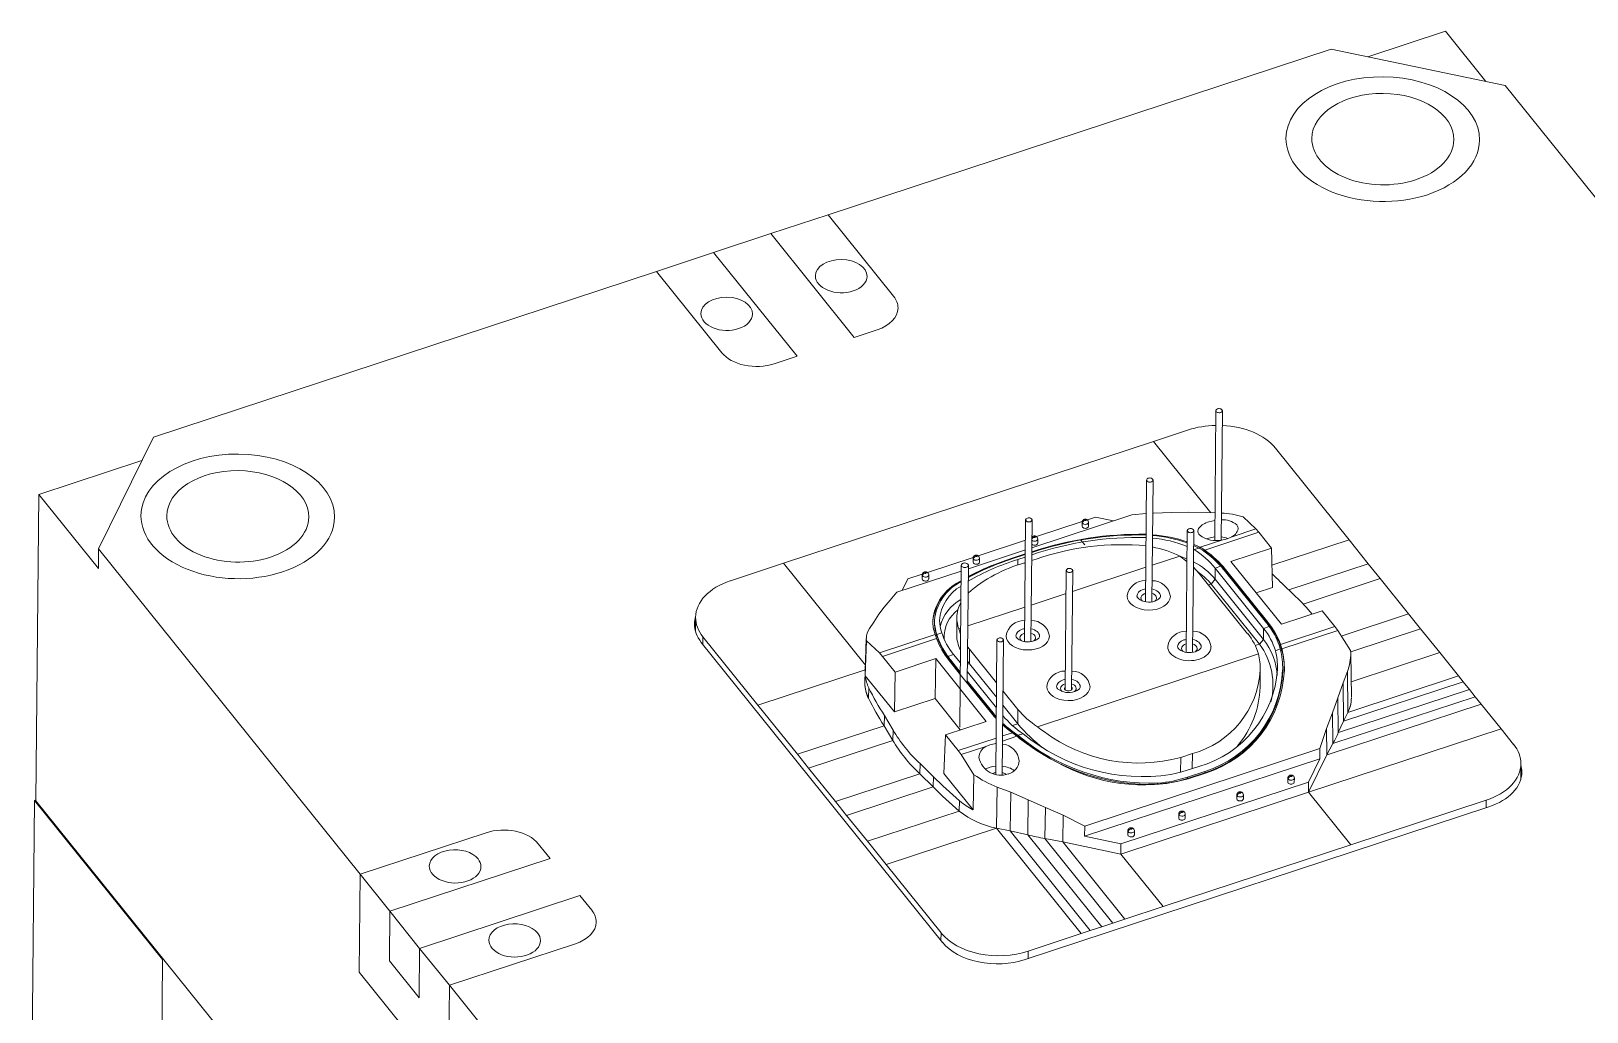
# Model space of a CAD drawing. Header units: millimetres. Extents: x 0 to 1189, y 0 to 841.
# Drawn here: x 779.6 to 1020.7, y 321.1 to 473.1 of the extents above; entities that cross this region are included whole.
import ezdxf

# ---------------------------------------------------------------- set-up
doc = ezdxf.new("R2010")
doc.units = ezdxf.units.MM
doc.linetypes.add('________________', pattern=[0])

# ---------------------------------------------------------------- blocks, each defined once
blk = doc.blocks.new('D_FRAME_VIEW@1491')
at = {"color": 253, "linetype": '________________', "lineweight": 9, "true_color": 0xbeb69e}
for p, q in [((998.75, 473.11), (986.71, 469.14)), ((1005.02, 465.31), (998.75, 473.11)), ((903.1, 444.64), (981.04, 470.32)), ((1008.01, 464.69), (981.04, 470.32)), ((1008.01, 464.69), (1048.54, 414.27)), ((894.23, 441.72), (903.1, 444.64)), ((903.1, 444.64), (913.25, 432.01)), ((903.1, 444.64), (913.25, 432.01)), ((885.36, 438.79), (894.23, 441.72)), ((894.23, 441.72), (907.15, 425.65)), ((894.23, 441.72), (907.15, 425.65)), ((876.49, 435.87), (885.36, 438.79)), ((898.28, 422.73), (885.36, 438.79)), ((898.28, 422.73), (885.36, 438.79)), ((798.55, 410.19), (876.49, 435.87)), ((886.64, 423.25), (876.49, 435.87)), ((886.64, 423.25), (876.49, 435.87)), ((910.7, 426.82), (907.15, 425.65)), ((910.7, 426.82), (907.15, 425.65)), ((898.28, 422.73), (894.73, 421.56)), ((898.28, 422.73), (894.73, 421.56)), ((798.55, 410.19), (790.03, 392.87)), ((796.76, 406.55), (780.78, 401.28)), ((780.34, 353.85), (780.78, 401.28)), ((780.78, 401.28), (790.01, 389.81)), ((790.03, 392.87), (790.01, 389.81)), ((830.57, 342.45), (790.03, 392.87)), ((883.45, 378.39), (920.82, 331.9)), ((779.59, 295.76), (780.13, 353.9)), ((780.13, 353.9), (780.34, 353.96)), ((799.97, 329.22), (780.13, 353.9)), ((780.34, 353.85), (873.93, 237.44)), ((933.63, 329.23), (1005.5, 352.91)), ((850.09, 348.88), (830.57, 342.45)), ((850.09, 348.88), (830.57, 342.45)), ((860.02, 344.9), (858.18, 347.19)), ((860.02, 344.9), (858.18, 347.19)), ((860.02, 344.9), (835.18, 336.71)), ((860.02, 344.9), (835.18, 336.71)), ((830.57, 342.45), (830.43, 327.3)), ((830.57, 342.45), (830.43, 327.3)), ((830.57, 342.45), (835.18, 336.71)), ((839.8, 330.97), (864.64, 339.16)), ((839.8, 330.97), (864.64, 339.16)), ((866.48, 336.86), (864.64, 339.16)), ((866.48, 336.86), (864.64, 339.16)), ((835.18, 336.71), (835.11, 329.06)), ((835.18, 336.71), (835.11, 329.06)), ((839.8, 330.97), (835.18, 336.71)), ((839.72, 323.32), (839.8, 330.97)), ((839.72, 323.32), (839.8, 330.97)), ((839.8, 330.97), (844.41, 325.24)), ((844.41, 325.24), (863.93, 331.67)), ((844.41, 325.24), (863.93, 331.67)), ((799.43, 271.08), (799.97, 329.22)), ((800.11, 329.26), (799.97, 329.22)), ((835.11, 329.06), (839.72, 323.32)), ((835.11, 329.06), (839.72, 323.32)), ((844.27, 310.09), (830.43, 327.3)), ((844.27, 310.09), (830.43, 327.3)), ((844.41, 325.24), (844.27, 310.09)), ((844.41, 325.24), (844.27, 310.09)), ((884.94, 274.82), (844.41, 325.24))]:
    blk.add_line(p, q, dxfattribs=at)
at = {"color": 7, "linetype": '________________', "lineweight": 9}
for p, q in [((963.19, 414.29), (963, 394.19)), ((964, 394.23), (964.19, 414.28)), ((952.45, 403.54), (952.28, 384.68)), ((953.27, 384.67), (953.45, 403.53)), ((933.7, 397.36), (933.53, 378.5)), ((934.53, 378.49), (934.7, 397.35)), ((958.75, 395.7), (958.58, 376.84)), ((959.58, 376.83), (959.75, 395.7)), ((923.74, 390.33), (923.5, 365.26)), ((924.67, 372.08), (924.84, 390.32)), ((940, 389.53), (939.83, 371.04)), ((940.83, 371.03), (941, 389.52)), ((929.26, 378.78), (929.07, 357.92)), ((930.07, 357.82), (930.26, 378.77))]:
    blk.add_line(p, q, dxfattribs=at)
at = {"color": 11, "linetype": '________________', "lineweight": 9, "true_color": 0xf08a8a}
for p, q in [((953.52, 409.52), (958.92, 411.31)), ((953.52, 409.52), (896.19, 390.64)), ((962.4, 398.48), (953.52, 409.52)), ((972.41, 408.49), (983.83, 394.28)), ((942.87, 393.49), (942.27, 394.24)), ((971.88, 390.35), (983.83, 394.28)), ((983.83, 394.28), (986.81, 390.58)), ((896.19, 390.64), (887.95, 387.92)), ((908.89, 374.85), (896.19, 390.64)), ((974.48, 386.51), (986.81, 390.58)), ((986.81, 390.58), (988.67, 388.27)), ((976.73, 384.33), (988.67, 388.27)), ((988.67, 388.27), (993.06, 382.8)), ((882.56, 382.28), (882.54, 380.08)), ((919.52, 381.66), (919.57, 381.64)), ((982.62, 379.37), (993.06, 382.8)), ((993.06, 382.8), (994.92, 380.49)), ((883.69, 379.26), (883.68, 378.1)), ((883.69, 379.26), (892.22, 368.65)), ((984.08, 376.92), (994.92, 380.49)), ((994.92, 380.49), (997.9, 376.79)), ((984.15, 372.26), (997.9, 376.79)), ((997.9, 376.79), (1000.79, 373.19)), ((908.86, 374.13), (892.22, 368.65)), ((908.8, 372.09), (908.8, 372.2)), ((982.97, 366.18), (1001.51, 372.29)), ((983.64, 367.54), (1000.79, 373.19)), ((1000.79, 373.19), (1001.51, 372.29)), ((1001.51, 372.29), (1002.47, 371.1)), ((981.32, 362.7), (1003.38, 369.97)), ((982.19, 364.42), (1002.47, 371.1)), ((1002.47, 371.1), (1003.38, 369.97)), ((1003.38, 369.97), (1004.3, 368.82)), ((898.34, 361.04), (892.22, 368.65)), ((980.44, 360.96), (1004.3, 368.82)), ((983.64, 367.54), (982.97, 366.18)), ((1007.39, 364.98), (1004.3, 368.82)), ((911.78, 365.46), (898.34, 361.04)), ((913.14, 363.2), (911.78, 365.46)), ((977.55, 355.15), (1007.39, 364.98)), ((982.97, 366.18), (982.16, 364.41)), ((982.16, 364.41), (982.19, 364.42)), ((1009.32, 362.58), (1007.39, 364.98)), ((913.12, 363.19), (900.07, 358.89)), ((913.14, 363.2), (913.12, 363.19)), ((981.32, 362.7), (980.4, 360.95)), ((900.07, 358.89), (898.34, 361.04)), ((977.55, 355.15), (980.4, 360.95)), ((980.4, 360.95), (980.44, 360.96)), ((1010.42, 357.1), (1010.45, 359.56)), ((904.23, 353.72), (900.07, 358.89)), ((917.31, 358.02), (904.23, 353.72)), ((919.39, 356), (917.31, 358.02)), ((919.36, 355.99), (905.95, 351.57)), ((919.39, 356), (919.36, 355.99)), ((948.47, 345.57), (977.55, 355.15)), ((977.55, 355.15), (984.1, 347.01)), ((905.95, 351.57), (904.23, 353.72)), ((923.42, 352.25), (909.18, 347.56)), ((984.1, 347.01), (1005.06, 353.92)), ((1005.05, 352.76), (1005.06, 353.92)), ((909.18, 347.56), (905.95, 351.57)), ((929.19, 349.6), (912.07, 343.96)), ((929.19, 349.6), (942.33, 333.25)), ((931.3, 349.16), (929.19, 349.6)), ((912.07, 343.96), (909.18, 347.56)), ((931.3, 349.16), (943.72, 333.71)), ((934.03, 348.55), (931.3, 349.16)), ((934.03, 348.55), (945.49, 334.29)), ((936.69, 347.99), (947.24, 334.87)), ((939.45, 347.46), (936.69, 347.99)), ((939.45, 347.46), (949.08, 335.47)), ((939.45, 347.46), (948.47, 345.57)), ((948.47, 345.57), (955.02, 337.43)), ((955.02, 337.43), (984.1, 347.01)), ((920.6, 333.35), (912.07, 343.96)), ((949.08, 335.47), (947.24, 334.87)), ((949.08, 335.47), (955.02, 337.43)), ((920.59, 332.19), (920.6, 333.35)), ((942.33, 333.25), (934.09, 330.53)), ((943.72, 333.71), (942.33, 333.25)), ((945.49, 334.29), (943.72, 333.71)), ((947.24, 334.87), (945.49, 334.29)), ((934.09, 330.53), (934.08, 329.37))]:
    blk.add_line(p, q, dxfattribs=at)
at = {"color": 5, "linetype": '________________', "lineweight": 9, "true_color": 0x0000ff}
for p, q in [((950.18, 398.15), (934.66, 393.04)), ((952.4, 398.33), (950.18, 398.15)), ((953.54, 398.39), (953.4, 398.39)), ((956.3, 398.52), (953.54, 398.39)), ((958.96, 398.56), (956.3, 398.52)), ((961.69, 398.5), (958.96, 398.56)), ((963.04, 398.46), (961.69, 398.5)), ((969.4, 395.97), (967.41, 397.84)), ((942.47, 397.11), (935.38, 394.78)), ((942.46, 397), (942.45, 396.38)), ((944.52, 397.79), (943.27, 397.38)), ((943.47, 397), (943.37, 397.28)), ((943.47, 396.37), (943.47, 396.99)), ((944.52, 397.79), (947.3, 397.21)), ((963.03, 397.29), (962.08, 397.07)), ((969.4, 395.97), (969.86, 395.44)), ((969.86, 395.44), (971.82, 393)), ((933.67, 394.21), (926.37, 391.81)), ((935.58, 394.4), (935.49, 394.68)), ((935.58, 393.77), (935.58, 394.39)), ((960.6, 393), (959.73, 393.41)), ((959.74, 393.59), (960.7, 393.15)), ((960.6, 393), (959.81, 392.76)), ((960.72, 392.95), (959.95, 393.31)), ((960.7, 393.15), (960.75, 393.12)), ((960.75, 393.12), (961.43, 392.71)), ((964.26, 394.27), (964.96, 394.45)), ((965.58, 394.71), (964.96, 394.45)), ((965.51, 390.92), (971.82, 393)), ((971.95, 386.9), (971.82, 393)), ((925.57, 391.54), (918.48, 389.21)), ((933.66, 392.71), (924.83, 389.8)), ((925.56, 391.43), (925.55, 390.81)), ((926.57, 391.43), (926.47, 391.71)), ((926.57, 390.8), (926.57, 391.42)), ((933.65, 392.08), (931.46, 391.36)), ((931.58, 391.31), (933.65, 391.99)), ((932.5, 391.23), (933.65, 391.61)), ((933.52, 390.68), (933.64, 390.72)), ((934.64, 391.05), (935.33, 391.28)), ((953.33, 390.35), (957.59, 391.75)), ((958.71, 390.94), (957.59, 391.75)), ((958.71, 391.34), (957.6, 391.75)), ((959.81, 392.76), (959.73, 392.8)), ((961.43, 392.51), (960.72, 392.95)), ((961.43, 392.71), (961.47, 392.68)), ((973.33, 381.2), (965.51, 390.92)), ((923.73, 389.44), (913.73, 386.15)), ((915.47, 388.21), (914.59, 386.43)), ((917.68, 388.94), (915.47, 388.21)), ((917.67, 388.84), (917.66, 388.21)), ((918.68, 388.83), (918.59, 389.11)), ((918.68, 388.2), (918.68, 388.83)), ((940.97, 386.28), (952.32, 390.02)), ((960.61, 389.06), (959.7, 390.06)), ((960.62, 389.14), (960.45, 389.26)), ((968.11, 379.73), (960.61, 389.06)), ((970.57, 378.85), (963.07, 388.18)), ((970.59, 380.55), (963.09, 389.88)), ((964.46, 389.59), (971.02, 381.43)), ((971.25, 381.5), (964.68, 389.67)), ((971.25, 381.31), (964.68, 389.47)), ((913.73, 386.15), (912.7, 384.94)), ((934.58, 384.17), (939.97, 385.95)), ((969.94, 378.1), (962.44, 387.42)), ((971.95, 386.9), (969.42, 386.07)), ((973.28, 387.67), (975.55, 385.49)), ((911.8, 383.86), (910.98, 382.75)), ((912.7, 384.94), (911.8, 383.86)), ((924.75, 380.93), (933.58, 383.84)), ((909.53, 380.54), (910.19, 381.53)), ((910.98, 382.75), (910.19, 381.53)), ((919.57, 381.8), (919.57, 381.6)), ((923.05, 382.22), (923.02, 379.57)), ((979.64, 383.28), (973.33, 381.2)), ((979.64, 383.28), (981.6, 380.84)), ((909.02, 378.99), (908.8, 372.16)), ((909.04, 378.61), (908.86, 373.2)), ((909.02, 378.99), (909.04, 378.61)), ((911.05, 376.74), (909.04, 378.61)), ((919.7, 379.59), (919.68, 379.63)), ((919.7, 379.59), (919.9, 379.02)), ((919.91, 378.98), (919.9, 379.02)), ((919.94, 379.45), (920.14, 378.87)), ((920.71, 379.88), (919.95, 379.61)), ((923.34, 380.47), (923.65, 380.57)), ((923.34, 380.47), (923.63, 379.63)), ((981.6, 380.84), (982.07, 380.21)), ((984.07, 377.12), (982.07, 380.21)), ((911.52, 376.22), (911.05, 376.74)), ((913.48, 373.78), (911.52, 376.22)), ((922.53, 376.51), (923.6, 375.19)), ((924.72, 377.71), (925.01, 377.33)), ((925.01, 377.33), (929.2, 372.11)), ((935.53, 365.31), (969.78, 376.59)), ((972.41, 377.09), (973.17, 377.37)), ((973.21, 378.08), (973.22, 378.04)), ((973.22, 378.04), (973.42, 377.36)), ((973.43, 377.14), (973.22, 377.84)), ((973.42, 377.36), (973.44, 377.31)), ((984.09, 376.71), (984.07, 377.12)), ((984.18, 369.84), (984.09, 376.71)), ((913.36, 367.6), (913.48, 373.78)), ((913.48, 373.78), (919.79, 375.86)), ((919.67, 369.68), (919.79, 375.86)), ((927.6, 366.14), (919.79, 375.86)), ((921.87, 375.56), (923.58, 373.43)), ((922.09, 375.44), (923.58, 373.59)), ((923.58, 373.78), (922.1, 375.63)), ((924.68, 373.83), (929.17, 368.26)), ((924.7, 375.46), (924.99, 375.08)), ((924.99, 375.08), (929.18, 369.87)), ((970.04, 371.43), (970.06, 374.08)), ((973.54, 373.91), (973.54, 374.11)), ((982.9, 372.11), (983.56, 373.85)), ((913.36, 367.6), (908.86, 373.2)), ((923.58, 373.43), (928.43, 367.4)), ((928.66, 367.47), (924.67, 372.43)), ((924.67, 372.24), (928.66, 367.28)), ((982.09, 369.78), (982.9, 372.11)), ((909.36, 369.75), (909.36, 369.75)), ((919.67, 369.68), (913.36, 367.6)), ((923.58, 364.81), (919.67, 369.68)), ((930.19, 370.88), (932.51, 368)), ((981.26, 367.48), (982.09, 369.78)), ((984.18, 369.64), (984.18, 369.74)), ((913.19, 364.76), (911.83, 367.03)), ((930.17, 368.64), (932.49, 365.76)), ((980.35, 365.05), (981.26, 367.48)), ((983.64, 367.54), (982.97, 366.18)), ((913.14, 363.2), (911.78, 365.46)), ((921.05, 358.04), (921.3, 364.06)), ((927.6, 366.14), (921.3, 364.06)), ((923.26, 361.62), (921.3, 364.06)), ((931.69, 364.35), (931.65, 364.39)), ((932.36, 363.83), (931.69, 364.35)), ((931.88, 364.27), (932.57, 363.74)), ((932.52, 363.98), (933.31, 364.21)), ((979.3, 361.93), (980.35, 365.05)), ((982.97, 366.18), (982.16, 364.41)), ((982.16, 364.41), (982.16, 364.41)), ((982.97, 366.18), (982.97, 366.18)), ((913.14, 363.2), (913.14, 363.2)), ((928.15, 362.52), (927.53, 362.24)), ((928.15, 362.52), (928.86, 362.68)), ((929.11, 362.7), (928.86, 362.68)), ((932.42, 363.79), (932.36, 363.83)), ((979.3, 361.93), (942.86, 349.92)), ((979.32, 360.34), (979.3, 361.93)), ((981.32, 362.7), (980.4, 360.95)), ((981.32, 362.7), (981.32, 362.7)), ((919.43, 357.57), (917.35, 359.59)), ((923.72, 360.99), (923.26, 361.62)), ((925.7, 357.88), (923.72, 360.99)), ((979.32, 360.34), (942.85, 348.33)), ((957.74, 360.56), (959.54, 361.16)), ((977.54, 356.72), (979.32, 360.34)), ((977.55, 355.15), (980.4, 360.95)), ((980.4, 360.95), (980.4, 360.95)), ((919.39, 356), (917.31, 358.02)), ((925.55, 352.44), (921.05, 358.04)), ((925.7, 357.88), (925.55, 352.44)), ((958.75, 358.58), (960.56, 359.17)), ((958.77, 357.49), (961.47, 358.38)), ((958.77, 357.3), (961.47, 358.19)), ((961.59, 358.14), (958.88, 357.25)), ((974.33, 357.36), (974.33, 356.73)), ((975.35, 357.35), (975.25, 357.63)), ((975.34, 356.72), (975.35, 357.35)), ((919.39, 356), (919.39, 356)), ((931.4, 355.15), (929.29, 355.97)), ((931.4, 355.15), (934.12, 353.98)), ((948.47, 345.57), (977.55, 355.15)), ((948.48, 347.15), (977.54, 356.72)), ((966.45, 354.76), (966.44, 354.13)), ((967.46, 354.75), (967.36, 355.03)), ((967.46, 354.13), (967.46, 354.75)), ((977.55, 355.15), (977.54, 356.72)), ((934.12, 353.98), (936.76, 352.82)), ((936.76, 352.82), (939.51, 351.59)), ((958.45, 351.78), (958.35, 352.06)), ((929.19, 349.6), (929.19, 349.6)), ((931.3, 349.16), (929.19, 349.6)), ((939.51, 351.59), (942.86, 349.92)), ((942.85, 348.33), (942.86, 349.92)), ((957.43, 351.79), (957.43, 351.16)), ((958.44, 351.16), (958.45, 351.78)), ((934.03, 348.55), (931.3, 349.16)), ((931.3, 349.16), (931.3, 349.16)), ((934.03, 348.55), (934.03, 348.55)), ((939.45, 347.46), (936.69, 347.99)), ((936.69, 347.99), (936.69, 347.99)), ((939.45, 347.46), (948.47, 345.57)), ((939.45, 347.46), (939.45, 347.46)), ((948.48, 347.15), (942.85, 348.33)), ((949.55, 349.19), (949.54, 348.57)), ((950.56, 349.19), (950.46, 349.46)), ((950.56, 348.56), (950.56, 349.18)), ((948.47, 345.57), (948.48, 347.15))]:
    blk.add_line(p, q, dxfattribs=at)
at = {"color": 9, "linetype": '________________', "lineweight": 9, "true_color": 0xb1b1f0}
for p, q in [((969.86, 395.44), (961.47, 392.68)), ((969.4, 395.97), (965.58, 394.71)), ((960.7, 393.15), (960.72, 392.95)), ((964.26, 394.27), (960.75, 393.12)), ((931.46, 391.36), (931.46, 391.26)), ((932.49, 390.33), (932.5, 391.23)), ((961.43, 392.51), (961.36, 392.48)), ((961.43, 392.71), (961.43, 392.51)), ((963.07, 388.18), (962.44, 387.42)), ((963.07, 388.18), (963.09, 389.88)), ((963.09, 389.88), (963.97, 390.17)), ((964.68, 389.67), (964.68, 389.47)), ((962.03, 387.29), (962.44, 387.42)), ((971.25, 381.5), (971.25, 381.31)), ((919.7, 379.59), (911.05, 376.74)), ((919.91, 378.98), (911.52, 376.22)), ((919.75, 379.43), (919.94, 379.45)), ((919.96, 378.84), (920.14, 378.87)), ((970.57, 378.85), (969.94, 378.1)), ((970.57, 378.85), (970.59, 380.55)), ((970.59, 380.55), (971.47, 380.84)), ((973.21, 378.08), (981.6, 380.84)), ((973.42, 377.36), (982.07, 380.21)), ((922.53, 376.51), (921.65, 376.22)), ((925.01, 377.33), (924.99, 375.08)), ((969.28, 377.88), (969.94, 378.1)), ((973.22, 377.84), (972.97, 377.81)), ((973.43, 377.14), (973.18, 377.11)), ((973.22, 378.04), (973.22, 377.84)), ((973.44, 377.31), (973.43, 377.14)), ((922.1, 375.63), (922.09, 375.44)), ((924.99, 375.08), (924.69, 374.99)), ((983.64, 367.6), (983.56, 373.85)), ((909.36, 369.8), (909.41, 371.31)), ((982.97, 366.18), (982.9, 372.11)), ((909.36, 369.75), (909.36, 369.8)), ((982.16, 364.41), (982.09, 369.78)), ((911.78, 365.46), (911.83, 367.03)), ((928.66, 367.47), (928.66, 367.28)), ((932.51, 368), (932.49, 365.76)), ((981.32, 362.7), (981.26, 367.48)), ((983.64, 367.54), (983.64, 367.6)), ((913.14, 363.2), (913.19, 364.76)), ((930.13, 363.88), (931.65, 364.39)), ((932.49, 365.76), (931.67, 365.49)), ((931.84, 364.24), (931.88, 364.27)), ((980.4, 360.95), (980.35, 365.05)), ((982.97, 366.18), (982.97, 366.12)), ((923.26, 361.62), (929.12, 363.55)), ((923.72, 360.99), (927.53, 362.24)), ((928.86, 362.68), (929.12, 362.76)), ((930.12, 363.09), (932.36, 363.83)), ((932.53, 363.71), (932.57, 363.74)), ((981.32, 362.7), (981.32, 362.65)), ((917.31, 358.02), (917.35, 359.59)), ((957.74, 360.56), (957.72, 358.27)), ((959.54, 361.16), (959.52, 358.83)), ((919.39, 356), (919.43, 357.57)), ((958.77, 357.49), (958.77, 357.3)), ((958.82, 357.23), (958.77, 357.3)), ((961.47, 358.38), (961.47, 358.19)), ((961.52, 358.12), (961.47, 358.19)), ((929.19, 349.62), (929.29, 355.97)), ((931.3, 349.16), (931.4, 355.15)), ((923.42, 352.25), (923.47, 353.82)), ((934.03, 348.55), (934.12, 353.98)), ((936.69, 347.99), (936.76, 352.82)), ((929.19, 349.6), (929.19, 349.62)), ((939.45, 347.46), (939.51, 351.59))]:
    blk.add_line(p, q, dxfattribs=at)
at = {"color": 5, "linetype": '________________', "lineweight": 9, "true_color": 0x0000ff}
for points in [[(943.37, 397.28), (943.36, 397.29), (943.35, 397.31), (943.33, 397.32), (943.32, 397.34), (943.31, 397.35), (943.29, 397.36), (943.27, 397.37), (943.26, 397.38), (943.24, 397.39), (943.23, 397.4), (943.21, 397.41), (943.19, 397.42), (943.18, 397.43), (943.16, 397.43), (943.14, 397.44), (943.12, 397.45), (943.1, 397.45), (943.08, 397.46), (943.05, 397.46), (943.03, 397.47), (943.01, 397.47), (942.99, 397.47), (942.97, 397.47), (942.95, 397.47), (942.93, 397.47), (942.9, 397.47), (942.88, 397.46), (942.86, 397.46), (942.84, 397.46), (942.81, 397.45), (942.79, 397.44), (942.77, 397.43), (942.74, 397.42), (942.73, 397.42), (942.71, 397.41), (942.7, 397.4), (942.68, 397.39), (942.67, 397.38), (942.66, 397.38), (942.64, 397.37), (942.63, 397.36), (942.62, 397.35), (942.61, 397.33), (942.59, 397.32), (942.58, 397.31), (942.57, 397.3), (942.56, 397.28), (942.54, 397.27), (942.53, 397.25), (942.52, 397.23), (942.51, 397.21), (942.5, 397.2), (942.5, 397.18), (942.49, 397.17), (942.48, 397.15), (942.48, 397.13), (942.47, 397.11), (942.47, 397.09), (942.46, 397.08), (942.46, 397.06), (942.46, 397.04), (942.46, 397.02), (942.46, 397)], [(935.49, 394.68), (935.47, 394.69), (935.46, 394.71), (935.45, 394.72), (935.43, 394.74), (935.42, 394.75), (935.4, 394.76), (935.39, 394.77), (935.37, 394.78), (935.36, 394.79), (935.34, 394.8), (935.32, 394.81), (935.31, 394.82), (935.29, 394.83), (935.27, 394.84), (935.25, 394.84), (935.23, 394.85), (935.21, 394.85), (935.19, 394.86), (935.17, 394.86), (935.14, 394.87), (935.12, 394.87), (935.1, 394.87), (935.08, 394.87), (935.06, 394.87), (935.04, 394.87), (935.02, 394.87), (934.99, 394.87), (934.97, 394.86), (934.95, 394.86), (934.93, 394.85), (934.9, 394.84), (934.88, 394.84), (934.86, 394.83), (934.84, 394.82), (934.83, 394.81), (934.81, 394.8), (934.8, 394.79), (934.78, 394.79), (934.77, 394.78), (934.76, 394.77), (934.74, 394.76), (934.73, 394.75), (934.72, 394.74), (934.71, 394.72), (934.69, 394.71), (934.68, 394.7), (934.68, 394.69)], [(926.47, 391.71), (926.46, 391.72), (926.45, 391.74), (926.43, 391.75), (926.42, 391.77), (926.4, 391.78), (926.39, 391.79), (926.37, 391.8), (926.36, 391.81), (926.34, 391.82), (926.33, 391.83), (926.31, 391.84), (926.29, 391.85), (926.28, 391.86), (926.26, 391.87), (926.24, 391.87), (926.22, 391.88), (926.2, 391.88), (926.18, 391.89), (926.15, 391.89), (926.13, 391.9), (926.11, 391.9), (926.09, 391.9), (926.07, 391.9), (926.05, 391.9), (926.03, 391.9), (926, 391.9), (925.98, 391.9), (925.96, 391.89), (925.94, 391.89), (925.91, 391.88), (925.89, 391.87), (925.87, 391.87), (925.84, 391.86), (925.83, 391.85), (925.81, 391.84), (925.8, 391.83), (925.78, 391.82), (925.77, 391.82), (925.76, 391.81), (925.74, 391.8), (925.73, 391.79), (925.72, 391.78), (925.7, 391.77), (925.69, 391.75), (925.68, 391.74), (925.67, 391.73), (925.66, 391.71), (925.64, 391.7), (925.63, 391.68), (925.62, 391.66), (925.61, 391.65), (925.6, 391.63), (925.6, 391.61), (925.59, 391.6), (925.58, 391.58), (925.58, 391.56), (925.57, 391.54), (925.57, 391.53), (925.56, 391.51), (925.56, 391.49), (925.56, 391.47), (925.56, 391.45), (925.56, 391.43)], [(918.59, 389.11), (918.57, 389.13), (918.56, 389.14), (918.55, 389.16), (918.53, 389.17), (918.52, 389.18), (918.5, 389.19), (918.49, 389.2), (918.47, 389.22), (918.46, 389.22), (918.44, 389.23), (918.42, 389.24), (918.41, 389.25), (918.39, 389.26), (918.37, 389.27), (918.35, 389.27), (918.33, 389.28), (918.31, 389.29), (918.29, 389.29), (918.27, 389.29), (918.24, 389.3), (918.22, 389.3), (918.2, 389.3), (918.18, 389.3), (918.16, 389.3), (918.14, 389.3), (918.12, 389.3), (918.09, 389.3), (918.07, 389.29), (918.05, 389.29), (918.03, 389.28), (918, 389.28), (917.98, 389.27), (917.95, 389.26), (917.94, 389.25), (917.93, 389.24), (917.91, 389.23), (917.9, 389.23), (917.88, 389.22), (917.87, 389.21), (917.86, 389.2), (917.84, 389.19), (917.83, 389.18), (917.82, 389.17), (917.81, 389.15), (917.79, 389.14), (917.78, 389.13), (917.77, 389.11), (917.76, 389.1), (917.75, 389.08), (917.73, 389.07), (917.72, 389.05), (917.72, 389.03), (917.71, 389.02), (917.7, 389), (917.69, 388.98), (917.69, 388.96), (917.68, 388.95), (917.68, 388.93), (917.67, 388.91), (917.67, 388.89), (917.67, 388.87), (917.67, 388.85), (917.67, 388.83)], [(975.25, 357.63), (975.24, 357.65), (975.22, 357.66), (975.21, 357.67), (975.2, 357.69), (975.18, 357.7), (975.17, 357.71), (975.15, 357.72), (975.14, 357.73), (975.12, 357.74), (975.11, 357.75), (975.09, 357.76), (975.07, 357.77), (975.05, 357.78), (975.04, 357.79), (975.02, 357.79), (975, 357.8), (974.97, 357.81), (974.95, 357.81), (974.93, 357.81), (974.91, 357.82), (974.89, 357.82), (974.87, 357.82), (974.85, 357.82), (974.83, 357.82), (974.8, 357.82), (974.78, 357.82), (974.76, 357.82), (974.74, 357.81), (974.72, 357.81), (974.69, 357.8), (974.67, 357.79), (974.64, 357.79), (974.62, 357.78), (974.61, 357.77), (974.59, 357.76), (974.58, 357.75), (974.56, 357.74), (974.55, 357.74), (974.53, 357.73), (974.52, 357.72), (974.51, 357.71), (974.49, 357.7), (974.48, 357.69), (974.47, 357.67), (974.46, 357.66), (974.45, 357.65), (974.43, 357.63), (974.42, 357.62), (974.41, 357.6), (974.4, 357.58), (974.39, 357.57), (974.38, 357.55), (974.37, 357.54), (974.37, 357.52), (974.36, 357.5), (974.35, 357.48), (974.35, 357.47), (974.34, 357.45), (974.34, 357.43), (974.34, 357.41), (974.33, 357.39), (974.33, 357.37), (974.33, 357.35)], [(967.36, 355.03), (967.35, 355.05), (967.34, 355.06), (967.32, 355.08), (967.31, 355.09), (967.3, 355.1), (967.28, 355.11), (967.26, 355.13), (967.25, 355.14), (967.23, 355.15), (967.22, 355.15), (967.2, 355.16), (967.18, 355.17), (967.17, 355.18), (967.15, 355.19), (967.13, 355.19), (967.11, 355.2), (967.09, 355.21), (967.07, 355.21), (967.04, 355.22), (967.02, 355.22), (967, 355.22), (966.98, 355.22), (966.96, 355.22), (966.94, 355.22), (966.92, 355.22), (966.89, 355.22), (966.87, 355.22), (966.85, 355.21), (966.83, 355.21), (966.8, 355.2), (966.78, 355.2), (966.76, 355.19), (966.73, 355.18), (966.72, 355.17), (966.7, 355.16), (966.69, 355.16), (966.67, 355.15), (966.66, 355.14), (966.65, 355.13), (966.63, 355.12), (966.62, 355.11), (966.61, 355.1), (966.6, 355.09), (966.58, 355.08), (966.57, 355.06), (966.56, 355.05), (966.55, 355.03), (966.53, 355.02), (966.52, 355), (966.51, 354.99), (966.5, 354.97), (966.49, 354.95), (966.49, 354.94), (966.48, 354.92), (966.47, 354.9), (966.47, 354.88), (966.46, 354.87), (966.46, 354.85), (966.45, 354.83), (966.45, 354.81), (966.45, 354.79), (966.45, 354.77), (966.45, 354.75)], [(958.35, 352.06), (958.34, 352.08), (958.32, 352.09), (958.31, 352.11), (958.3, 352.12), (958.28, 352.13), (958.27, 352.14), (958.25, 352.16), (958.24, 352.17), (958.22, 352.18), (958.2, 352.18), (958.19, 352.19), (958.17, 352.2), (958.15, 352.21), (958.13, 352.22), (958.12, 352.22), (958.1, 352.23), (958.07, 352.24), (958.05, 352.24), (958.03, 352.25), (958.01, 352.25), (957.99, 352.25), (957.97, 352.25), (957.95, 352.25), (957.93, 352.25), (957.9, 352.25), (957.88, 352.25), (957.86, 352.25), (957.84, 352.24), (957.82, 352.24), (957.79, 352.23), (957.77, 352.23), (957.74, 352.22), (957.72, 352.21), (957.7, 352.2), (957.69, 352.19), (957.67, 352.19), (957.66, 352.18), (957.65, 352.17), (957.63, 352.16), (957.62, 352.15), (957.61, 352.14), (957.59, 352.13), (957.58, 352.12), (957.57, 352.11), (957.56, 352.09), (957.54, 352.08), (957.53, 352.06), (957.52, 352.05), (957.51, 352.03), (957.5, 352.02), (957.49, 352), (957.48, 351.98), (957.47, 351.97), (957.46, 351.95), (957.46, 351.93), (957.45, 351.91), (957.45, 351.9), (957.44, 351.88), (957.44, 351.86), (957.44, 351.84), (957.43, 351.82), (957.43, 351.8), (957.43, 351.78)], [(950.46, 349.46), (950.45, 349.48), (950.44, 349.49), (950.42, 349.51), (950.41, 349.52), (950.39, 349.53), (950.38, 349.55), (950.36, 349.56), (950.35, 349.57), (950.33, 349.58), (950.32, 349.59), (950.3, 349.6), (950.28, 349.6), (950.27, 349.61), (950.25, 349.62), (950.23, 349.62), (950.21, 349.63), (950.19, 349.64), (950.17, 349.64), (950.14, 349.65), (950.12, 349.65), (950.1, 349.65), (950.08, 349.65), (950.06, 349.65), (950.04, 349.65), (950.02, 349.65), (949.99, 349.65), (949.97, 349.65), (949.95, 349.65), (949.93, 349.64), (949.9, 349.63), (949.88, 349.63), (949.86, 349.62), (949.83, 349.61), (949.82, 349.6), (949.8, 349.6), (949.79, 349.59), (949.77, 349.58), (949.76, 349.57), (949.75, 349.56), (949.73, 349.55), (949.72, 349.54), (949.71, 349.53), (949.69, 349.52), (949.68, 349.51), (949.67, 349.49), (949.66, 349.48), (949.65, 349.47), (949.63, 349.45), (949.62, 349.43), (949.61, 349.42), (949.6, 349.4), (949.59, 349.38), (949.59, 349.37), (949.58, 349.35), (949.57, 349.33), (949.57, 349.32), (949.56, 349.3), (949.56, 349.28), (949.55, 349.26), (949.55, 349.24), (949.55, 349.22), (949.55, 349.2), (949.55, 349.18)]]:
    blk.add_lwpolyline(points, dxfattribs=at)
for points in [[(962.08, 397.07, 0.150449), (960.58, 396.13), (960.51, 396.01), (960.46, 395.89), (960.42, 395.77), (960.4, 395.65), (960.4, 395.6), (960.4, 395.6)], [(960.4, 395.6), (960.41, 395.49), (960.44, 395.37), (960.49, 395.26), (960.56, 395.14), (960.65, 395.03), (960.65, 395.03, 0.227056), (964.26, 394.27)], [(966.64, 395.99), (966.63, 396.12), (966.61, 396.25), (966.56, 396.37), (966.5, 396.49), (966.42, 396.6), (966.42, 396.6, 0.202948), (964.03, 397.38)], [(923.71, 387.81, 0.26155), (919.31, 381.61), (919.31, 381.6)], [(933.31, 364.21, 0.21262), (956.2, 357.91), (957.06, 358.1), (957.91, 358.32), (958.75, 358.58), (958.75, 358.58)], [(932.52, 363.98, 0.184201), (954.25, 356.57, 0.057365), (958.77, 357.49)], [(932.57, 363.74, 0.186451), (954.42, 356.39, 0.055595), (958.77, 357.3)]]:
    blk.add_lwpolyline(points, format="xyb", dxfattribs=at)
at = {"color": 5, "linetype": '________________', "lineweight": 9, "true_color": 0x0000ff, "extrusion": (0, 0, -1)}
for points in [[(-919.32, 381.78, 0.261308), (-923.5, 387.8), (-923.71, 387.93), (-923.71, 387.93), (-923.71, 387.93)], [(-953.74, 384.78, 0.244023), (-951.17, 385.16), (-951.07, 385.27), (-951.01, 385.37), (-950.97, 385.47), (-950.95, 385.56), (-950.95, 385.56)], [(-954.61, 385.52), (-954.6, 385.42), (-954.55, 385.32), (-954.47, 385.22), (-954.47, 385.22, 0.131764), (-953.74, 384.78)], [(-934.99, 378.6, 0.244023), (-932.42, 378.98), (-932.32, 379.09), (-932.26, 379.19), (-932.22, 379.29), (-932.21, 379.38), (-932.21, 379.38)], [(-935.86, 379.34), (-935.85, 379.24), (-935.8, 379.14), (-935.73, 379.04), (-935.73, 379.04, 0.131764), (-934.99, 378.6)], [(-960.04, 376.94, 0.244023), (-957.47, 377.33), (-957.37, 377.43), (-957.31, 377.53), (-957.27, 377.63), (-957.25, 377.72), (-957.25, 377.72)], [(-960.91, 377.68), (-960.9, 377.59), (-960.85, 377.48), (-960.77, 377.38), (-960.77, 377.38, 0.131764), (-960.04, 376.94)], [(-941.29, 370.76, 0.244023), (-938.72, 371.15), (-938.62, 371.25), (-938.56, 371.35), (-938.52, 371.45), (-938.51, 371.54), (-938.51, 371.54)], [(-942.16, 371.51), (-942.15, 371.41), (-942.1, 371.3), (-942.03, 371.2), (-942.03, 371.2, 0.131764), (-941.29, 370.76)], [(-957.74, 360.56, 0.230376), (-936.61, 364.5), (-936.06, 364.9), (-935.53, 365.31), (-935.53, 365.31)], [(-958.88, 357.25, 0.198695), (-938.46, 359.88, 0.050768), (-932.42, 363.79)]]:
    blk.add_lwpolyline(points, format="xyb", dxfattribs=at)
at = {"color": 5, "linetype": '________________', "lineweight": 9, "true_color": 0x0000ff}
blk.add_polyline3d([(923.42, 352.25, 0), (923.42, 352.25, 0)], dxfattribs=at)
for centre, radius, start, end in [((963.38, 384.28), 14.15, 73.4554, 87.2996), ((964.99, 396.28), 1.67, 290.7255, 350.1665), ((951.16, 343.47), 51.56, 88.646, 108.6656), ((950.85, 344.76), 49.88, 88.2601, 108.9549), ((951.67, 373.64), 21.37, 70.6737, 85.4182), ((951.63, 375.33), 19.29, 68.3916, 84.8251), ((951.85, 379.16), 16.38, 42.2547, 57.7149), ((943.22, 356.37), 36.47, 107.0858, 120.3051), ((943.59, 353.55), 39.62, 107.6418, 118.274), ((954.99, 381.53), 10.46, 39.4149, 63.1913), ((952.5, 381.13), 13.74, 39.5639, 57.8658), ((940.44, 359.81), 32.63, 111.9298, 118.6001), ((955.28, 381.64), 9.2, 38.9363, 54.5581), ((927.04, 381.05), 7.5, 116.2997, 174.2838), ((927.03, 381.32), 6.68, 119.8454, 175.9457), ((952.18, 385.17), 2.78, 87.5211, 171.6647), ((953.38, 385.16), 2.78, 7.1487, 91.5373), ((927.03, 379.09), 6.82, 119.3867, 164.9541), ((926.26, 379.21), 5.19, 125.861, 183.5904), ((926.06, 381.8), 6.49, 180.0665, 199.7618), ((926.01, 381.6), 6.45, 180.0279, 199.4601), ((926.11, 381.84), 5.75, 180.4041, 199.8939), ((933.44, 378.99), 2.78, 87.5211, 171.6647), ((934.63, 378.98), 2.78, 7.1487, 91.5373), ((911.95, 378.88), 2.93, 145.5546, 177.9978), ((930.81, 382.93), 11.36, 197.0157, 216.2036), ((930.27, 382.87), 10.01, 197.3555, 219.3843), ((928.41, 379.66), 5.39, 181.0039, 207.101), ((958.49, 377.33), 2.78, 87.5211, 171.6647), ((959.68, 377.33), 2.78, 7.1487, 91.5373), ((961.26, 374.09), 8.88, 16.3816, 39.4676), ((962.68, 372.65), 10.03, 3.3548, 38.1194), ((962.94, 374.32), 9.86, 16.2709, 39.1292), ((962.44, 374.28), 11.16, 16.05, 35.9941), ((961.42, 371.76), 10.62, 345.9526, 36.6239), ((961.18, 374.33), 11.57, 359.3971, 13.8178), ((960.34, 374.25), 13.2, 359.3772, 13.6538), ((960.58, 374.06), 13.21, 359.3655, 13.4672), ((976.43, 376.63), 7.66, 338.6882, 0.5694), ((939.74, 371.15), 2.78, 87.5211, 171.6647), ((940.93, 371.15), 2.78, 7.1487, 91.5373), ((955.99, 375.33), 16.79, 285.776, 356.1436), ((956.3, 374.84), 17.25, 287.4326, 357.5718), ((956.33, 374.63), 17.23, 287.3763, 357.6179), ((955.3, 371.9), 14.75, 319.7135, 358.2214), ((942.05, 377.15), 15.61, 220.365, 235.9805), ((942.6, 376.3), 13.07, 219.4201, 237.2417), ((943.39, 380), 19.36, 226.8381, 235.8645), ((949.92, 380.2), 22.64, 219.6352, 233.6948), ((928.44, 360.5), 1.97, 117.3993, 179.3088), ((929.86, 359.8), 2.84, 4.2041, 84.9557), ((929.86, 361.25), 3.46, 192.1558, 289.5631), ((930.44, 360.18), 2.27, 284.807, 355.857), ((934.94, 370.86), 15.93, 234.5555, 249.2371)]:
    blk.add_arc(centre, radius, start, end, dxfattribs=at)
at = {"color": 5, "linetype": '________________', "lineweight": 9, "true_color": 0x0000ff, "extrusion": (0, 0, -1)}
for centre, radius, start, end in [((-951.47, 342.03), 53.11, 71.5442, 90.9794), ((-948.5, 353.74), 39.78, 70.6618, 95.5622), ((-950.48, 377.54), 15.89, 100.4157, 116.5537), ((-951.67, 372.95), 22.18, 94.3994, 108.5711), ((-939.4, 369.2), 22.28, 49.0215, 74.6958), ((-943.55, 353.15), 40.08, 62.1304, 72.4382), ((-927.88, 382.15), 4.84, 0.8143, 29.6784), ((-925.8, 381.78), 6.49, 340.652, 359.9776), ((-928.32, 382.21), 5.27, 340.7361, 0.1493), ((-959.94, 374.19), 10.13, 166.2887, 180.624), ((-960.5, 374.24), 13.3, 166.6858, 180.6756), ((-955.76, 374.98), 14.34, 183.5944, 254.6753), ((-956.34, 374.8), 17.47, 182.3454, 252.5154), ((-913.84, 372.06), 5.04, 332.735, 0.3665), ((-914.03, 373.66), 5.18, 333.0733, 354.9099), ((-979.11, 369.81), 5.07, 180.8196, 206.6459), ((-931.56, 362.33), 12.95, 280.5331, 308.8835), ((-930.33, 361.93), 10.63, 296.7297, 310.2377)]:
    blk.add_arc(centre, radius, start, end, dxfattribs=at)
at = {"color": 11, "linetype": '________________', "lineweight": 9, "true_color": 0xf08a8a, "extrusion": (0, 0, -1)}
for centre, radius, start, end in [((-913.92, 372.08), 5.13, 332.9505, 359.0024), ((-979.1, 369.82), 5.08, 181.9865, 206.6318), ((-931.56, 362.33), 12.95, 280.5331, 308.8835)]:
    blk.add_arc(centre, radius, start, end, dxfattribs=at)
at = {"color": 253, "linetype": '________________', "lineweight": 9, "true_color": 0xbeb69e, "extrusion": (0, 0, -1)}
for centre, major_axis, start_param, end_param in [((989.05, 456.37), (15, -0.14), 3.141593, 6.283185), ((989.05, 456.37), (11, -0.1), 3.141593, 6.283185), ((989.05, 456.37), (15, -0.14), 1.085218, 3.141593), ((989.05, 456.37), (11, -0.1), 1.085218, 3.141593), ((989.05, 456.37), (11, -0.1), 0, 1.085218), ((989.05, 456.37), (15, -0.14), 0, 1.085218), ((905.13, 435.14), (4, -0.04), 3.141593, 6.283185), ((905.13, 435.14), (4, -0.04), 3.141593, 6.283185), ((905.13, 435.14), (4, -0.04), 1.085218, 3.141593), ((905.13, 435.14), (4, -0.04), 1.085218, 3.141593), ((905.13, 435.14), (4, -0.04), 0, 1.085218), ((905.13, 435.14), (4, -0.04), 0, 1.085218), ((887.38, 429.3), (4, -0.04), 3.141593, 6.283185), ((887.38, 429.3), (4, -0.04), 3.141593, 6.283185), ((887.38, 429.3), (4, -0.04), 1.085218, 3.141593), ((887.38, 429.3), (4, -0.04), 1.085218, 3.141593), ((887.38, 429.3), (4, -0.04), 0, 1.085218), ((887.38, 429.3), (4, -0.04), 0, 1.085218), ((811.62, 397.91), (15, -0.14), 3.141593, 6.283185), ((811.62, 397.91), (11, -0.1), 3.141593, 6.283185), ((811.62, 397.91), (15, -0.14), 1.085218, 3.141593), ((811.62, 397.91), (11, -0.1), 1.085218, 3.141593), ((811.62, 397.91), (11, -0.1), 0, 1.085218), ((811.62, 397.91), (15, -0.14), 0, 1.085218), ((852.85, 345.44), (6, -0.06), 4.226811, 5.797607), ((852.85, 345.44), (6, -0.06), 4.226811, 5.797607), ((861.16, 335.11), (6, -0.06), 5.797607, 6.283185), ((861.16, 335.11), (6, -0.06), 5.797607, 6.283185), ((861.16, 335.11), (6, -0.06), 0, 1.085218), ((861.16, 335.11), (6, -0.06), 0, 1.085218)]:
    blk.add_ellipse(centre, major_axis=major_axis, ratio=0.643995, start_param=start_param, end_param=end_param, dxfattribs=at)
at = {"color": 253, "linetype": '________________', "lineweight": 9, "true_color": 0xbeb69e}
for centre, major_axis, start_param, end_param in [((989.05, 456.37), (-15, 0.14), 3.141593, 6.283185), ((989.05, 456.37), (-15, 0.14), 0, 2.056375), ((989.05, 456.37), (-15, 0.14), 2.056375, 3.141593), ((907.93, 430.26), (-6, 0.06), 3.141593, 3.627171), ((907.93, 430.26), (-6, 0.06), 3.141593, 3.627171), ((907.93, 430.26), (-6, 0.06), 2.056375, 3.141593), ((907.93, 430.26), (-6, 0.06), 2.056375, 3.141593), ((891.96, 425), (-6, 0.06), 0.485578, 2.056375), ((891.96, 425), (-6, 0.06), 0.485578, 2.056375), ((811.62, 397.91), (-15, 0.14), 3.141593, 6.283185), ((811.62, 397.91), (-15, 0.14), 0, 2.056375), ((811.62, 397.91), (-15, 0.14), 2.056375, 3.141593), ((891.88, 381.16), (-9.5, 0.09), 0, 0.485578), ((891.88, 381.16), (-9.5, 0.09), 6.08905, 6.283185), ((1001.11, 358.36), (-9.5, 0.09), 3.141593, 3.334141), ((1001.11, 358.36), (-9.5, 0.09), 2.056375, 3.141593), ((845.3, 343.67), (-4, 0.04), 3.627171, 6.283185), ((845.3, 343.67), (-4, 0.04), 3.627171, 6.283185), ((845.3, 343.67), (-4, 0.04), 3.141593, 3.627171), ((845.3, 343.67), (-4, 0.04), 3.141593, 3.627171), ((845.3, 343.67), (-4, 0.04), 0, 3.141593), ((845.3, 343.67), (-4, 0.04), 0, 3.141593), ((854.52, 332.2), (-4, 0.04), 3.627171, 6.283185), ((854.52, 332.2), (-4, 0.04), 3.627171, 6.283185), ((854.52, 332.2), (-4, 0.04), 3.141593, 3.627171), ((854.52, 332.2), (-4, 0.04), 3.141593, 3.627171), ((854.52, 332.2), (-4, 0.04), 0, 3.141593), ((854.52, 332.2), (-4, 0.04), 0, 3.141593), ((929.25, 334.68), (-9.5, 0.09), 0.485578, 2.056375)]:
    blk.add_ellipse(centre, major_axis=major_axis, ratio=0.643995, start_param=start_param, end_param=end_param, dxfattribs=at)
at = {"color": 7, "linetype": '________________', "lineweight": 9, "extrusion": (0, 0, -1)}
for centre, major_axis, start_param, end_param in [((963.69, 414.29), (0.5, -0.005), 3.141593, 4.226811), ((963.69, 414.29), (0.5, -0.005), 0, 3.141593), ((963.69, 414.29), (0.5, -0.005), 4.226811, 6.283185), ((952.95, 403.54), (0.5, -0.005), 3.141593, 4.226811), ((952.95, 403.54), (0.5, -0.005), 0, 3.141593), ((952.95, 403.54), (0.5, -0.005), 4.226811, 6.283185), ((934.2, 397.36), (0.5, -0.005), 3.141593, 4.226811), ((934.2, 397.36), (0.5, -0.005), 0, 3.141593), ((934.2, 397.36), (0.5, -0.005), 4.226811, 6.283185), ((959.25, 395.7), (0.5, -0.005), 3.141593, 4.226811), ((959.25, 395.7), (0.5, -0.005), 0, 3.141593), ((959.25, 395.7), (0.5, -0.005), 4.226811, 6.283185), ((924.29, 390.33), (0.55, -0.005), 3.141593, 4.226811), ((924.29, 390.33), (0.55, -0.005), 4.226811, 6.283185), ((924.29, 390.33), (0.55, -0.005), 0, 3.141593), ((940.5, 389.52), (0.5, -0.005), 3.141593, 4.226811), ((940.5, 389.52), (0.5, -0.005), 0, 3.141593), ((940.5, 389.52), (0.5, -0.005), 4.226811, 6.283185), ((929.76, 378.77), (0.5, -0.005), 3.141593, 4.226811), ((929.76, 378.77), (0.5, -0.005), 0, 3.141593), ((929.76, 378.77), (0.5, -0.005), 4.226811, 6.283185)]:
    blk.add_ellipse(centre, major_axis=major_axis, ratio=0.643995, start_param=start_param, end_param=end_param, dxfattribs=at)
at = {"color": 11, "linetype": '________________', "lineweight": 9, "true_color": 0xf08a8a}
for centre, major_axis, start_param, end_param in [((963.54, 405.57), (-10, 0.09), 4.755275, 5.197967), ((963.54, 405.57), (-10, 0.09), 3.627171, 4.655231), ((892.56, 382.18), (-10, 0.09), 5.197967, 6.283185), ((952.78, 385.27), (-1.21, 0.01), 5.137301, 6.957306), ((952.78, 385.27), (-1.21, 0.01), 2.496668, 4.287477), ((892.56, 382.18), (-10, 0.09), 0, 0.485578), ((934.03, 379.09), (-1.21, 0.01), 5.137301, 6.957306), ((934.03, 379.09), (-1.21, 0.01), 2.501434, 4.287477), ((959.08, 377.43), (-1.21, 0.01), 5.137301, 6.957306), ((959.08, 377.43), (-1.21, 0.01), 2.501434, 4.287477), ((940.33, 371.25), (-1.21, 0.01), 5.137301, 6.957306), ((940.33, 371.25), (-0.6, 0.006), 5.6975, 6.283185), ((940.33, 371.25), (-0.6, 0.006), 3.141593, 3.727278), ((940.33, 371.25), (-1.21, 0.01), 2.496668, 4.287477), ((940.33, 371.25), (-0.6, 0.006), 0, 2.056375), ((940.33, 371.25), (-0.6, 0.006), 2.056375, 3.141593), ((1000.45, 359.66), (-10, 0.09), 3.141593, 3.627171), ((1000.45, 359.66), (-10, 0.09), 2.056375, 3.141593), ((929.48, 336.27), (-10, 0.09), 0.485578, 2.056375)]:
    blk.add_ellipse(centre, major_axis=major_axis, ratio=0.643995, start_param=start_param, end_param=end_param, dxfattribs=at)
at = {"color": 5, "linetype": '________________', "lineweight": 9, "true_color": 0x0000ff}
for centre, major_axis, start_param, end_param in [((942.96, 396.38), (-0.508, 0.005), 0, 3.141593), ((942.96, 397), (-0.508, 0.005), 0, 0.020625), ((942.96, 397), (-0.508, 0.005), 3.141593, 3.162242), ((935.07, 393.78), (-0.508, 0.005), 0.658049, 3.141593), ((935.08, 394.4), (-0.508, 0.005), 3.141593, 3.162242), ((963.49, 392.79), (-3.05, 0.03), 5.197967, 5.333778), ((963.49, 392.79), (-3.05, 0.03), 4.877176, 5.197967), ((963.49, 392.79), (-3.05, 0.03), 4.204936, 4.547602), ((963.49, 392.79), (-3.05, 0.03), 4.18592, 4.204936), ((926.06, 390.81), (-0.508, 0.005), 0, 3.141593), ((926.06, 391.43), (-0.508, 0.005), 0, 0.020625), ((926.06, 391.43), (-0.508, 0.005), 3.141593, 3.162242), ((944.63, 382.86), (-22.61, 0.21), 3.627171, 3.880709), ((944.63, 383.06), (-22.61, 0.21), 3.627171, 3.877798), ((918.17, 388.21), (-0.508, 0.005), 0, 3.141593), ((918.18, 388.83), (-0.508, 0.005), 0, 0.020625), ((918.18, 388.83), (-0.508, 0.005), 3.141593, 3.162242), ((944.63, 383.06), (-22.35, 0.21), 3.627171, 3.672641), ((952.78, 385.54), (-1.83, 0.02), 5.197967, 6.283072), ((952.78, 385.27), (-1.21, 0.01), 5.137301, 6.957306), ((952.78, 385.54), (-1.83, 0.02), 4.989318, 5.197967), ((952.78, 385.54), (-1.83, 0.02), 3.141559, 4.43546), ((952.78, 385.27), (-1.21, 0.01), 2.496668, 4.287477), ((952.78, 385.54), (-3.35, 0.03), 0.000094, 3.141592), ((951.19, 374.9), (-22.35, 0.21), 3.581701, 3.627171), ((951.19, 374.9), (-22.61, 0.21), 3.376544, 3.627171), ((951.19, 374.7), (-22.61, 0.21), 3.373633, 3.627171), ((941.93, 382.17), (-22.61, 0.21), 0.234951, 0.485578), ((934.03, 379.36), (-3.35, 0.03), 0.000094, 3.141592), ((934.03, 379.36), (-1.83, 0.02), 5.197967, 6.283072), ((934.03, 379.09), (-1.21, 0.01), 5.137301, 6.957306), ((934.03, 379.36), (-1.83, 0.02), 4.989318, 5.197967), ((934.03, 379.09), (-1.21, 0.01), 2.501434, 4.287477), ((934.03, 379.36), (-1.83, 0.02), 3.141559, 4.43546), ((959.08, 377.7), (-1.83, 0.02), 5.197967, 6.283072), ((959.08, 377.7), (-1.83, 0.02), 4.989318, 5.197967), ((959.08, 377.7), (-1.83, 0.02), 3.141559, 4.43546), ((941.93, 382.17), (-22.35, 0.21), 0.440108, 0.485578), ((959.08, 377.7), (-3.35, 0.03), 0.000094, 2.056375), ((959.08, 377.43), (-1.21, 0.01), 5.137301, 6.957306), ((959.08, 377.43), (-1.21, 0.01), 2.501434, 4.287477), ((959.08, 377.7), (-3.35, 0.03), 2.056375, 3.141592), ((940.34, 371.52), (-3.35, 0.03), 0.000094, 3.141592), ((940.34, 371.52), (-1.83, 0.02), 5.197967, 6.283072), ((940.33, 371.25), (-1.21, 0.01), 5.137301, 6.957306), ((940.34, 371.52), (-1.83, 0.02), 4.989318, 5.197967), ((940.33, 371.25), (-1.21, 0.01), 2.496668, 4.287477), ((940.34, 371.52), (-1.83, 0.02), 3.141559, 4.43546), ((948.49, 374), (-22.61, 0.21), 0.485578, 0.550369), ((948.49, 374), (-22.35, 0.21), 0.485578, 0.531049), ((948.49, 374), (-22.61, 0.21), 0.629884, 0.736206), ((929.56, 357.28), (-3.05, 0.03), 4.877176, 5.482094), ((929.56, 357.28), (-1.52, 0.01), 5.046664, 5.386198), ((929.56, 357.28), (-1.52, 0.01), 3.852118, 4.378114), ((929.56, 357.28), (-3.05, 0.03), 3.824835, 4.547602), ((974.84, 357.35), (-0.508, 0.005), 0, 0.020625), ((974.84, 357.35), (-0.508, 0.005), 3.141593, 3.162242), ((966.95, 354.75), (-0.508, 0.005), 0, 0.020625), ((966.95, 354.75), (-0.508, 0.005), 3.141593, 3.162242), ((974.83, 356.73), (-0.508, 0.005), 0, 3.141593), ((966.95, 354.13), (-0.508, 0.005), 0, 3.141593), ((957.93, 351.16), (-0.508, 0.005), 0, 3.141593), ((957.94, 351.78), (-0.508, 0.005), 0, 0.020625), ((957.94, 351.78), (-0.508, 0.005), 3.141593, 3.162242), ((950.05, 348.56), (-0.508, 0.005), 0, 3.141593), ((950.05, 349.18), (-0.508, 0.005), 0, 0.020625), ((950.05, 349.18), (-0.508, 0.005), 3.141593, 3.162242)]:
    blk.add_ellipse(centre, major_axis=major_axis, ratio=0.643995, start_param=start_param, end_param=end_param, dxfattribs=at)
at = {"color": 9, "linetype": '________________', "lineweight": 9, "true_color": 0xb1b1f0}
for centre, major_axis, ratio, start_param, end_param in [((942.96, 397), (-0.508, 0.005), 0.643995, 0.020625, 0.485578), ((942.87, 396.97), (0.317, 0.255), 0.676596, 1.064553, 2.635349), ((942.96, 397), (-0.508, 0.005), 0.643995, 0.485578, 3.141593), ((942.97, 397.31), (-0.102, 0.001), 0.643995, 3.627171, 6.768764), ((942.97, 397.31), (-0.102, 0.001), 0.643995, 0.485578, 3.627171), ((935.08, 394.4), (-0.508, 0.005), 0.643995, 0.658049, 3.141593), ((934.99, 394.37), (0.317, 0.255), 0.676596, 1.064553, 2.116212), ((935.08, 394.71), (-0.102, 0.001), 0.643995, 3.627171, 6.768764), ((935.08, 394.71), (-0.102, 0.001), 0.643995, 0.485578, 3.627171), ((926.06, 391.43), (-0.508, 0.005), 0.643995, 0.020625, 0.485578), ((925.97, 391.4), (0.317, 0.255), 0.676596, 1.064553, 2.635349), ((926.06, 391.43), (-0.508, 0.005), 0.643995, 0.485578, 3.141593), ((926.07, 391.74), (-0.102, 0.001), 0.643995, 3.627171, 6.768764), ((926.07, 391.74), (-0.102, 0.001), 0.643995, 0.485578, 3.627171), ((918.18, 388.83), (-0.508, 0.005), 0.643995, 0.020625, 0.485578), ((918.09, 388.8), (0.317, 0.255), 0.676596, 1.064553, 2.635349), ((918.18, 388.83), (-0.508, 0.005), 0.643995, 0.485578, 3.141593), ((918.18, 389.14), (-0.102, 0.001), 0.643995, 3.627171, 6.768764), ((918.18, 389.14), (-0.102, 0.001), 0.643995, 0.485578, 3.627171), ((974.84, 357.35), (-0.508, 0.005), 0.643995, 0.020625, 0.485578), ((974.75, 357.32), (0.317, 0.255), 0.676596, 1.064553, 2.635349), ((974.84, 357.35), (-0.508, 0.005), 0.643995, 0.485578, 3.141593), ((974.84, 357.66), (-0.102, 0.001), 0.643995, 3.627171, 6.768764), ((974.84, 357.66), (-0.102, 0.001), 0.643995, 0.485578, 3.627171), ((966.95, 354.75), (-0.508, 0.005), 0.643995, 0.020625, 0.485578), ((966.86, 354.72), (0.317, 0.255), 0.676596, 1.064553, 2.635349), ((966.95, 354.75), (-0.508, 0.005), 0.643995, 0.485578, 3.141593), ((966.96, 355.06), (-0.102, 0.001), 0.643995, 3.627171, 6.768764), ((966.96, 355.06), (-0.102, 0.001), 0.643995, 0.485578, 3.627171), ((957.85, 351.75), (0.317, 0.255), 0.676596, 1.064553, 2.635349), ((957.94, 352.09), (-0.102, 0.001), 0.643995, 3.627171, 6.768764), ((957.94, 352.09), (-0.102, 0.001), 0.643995, 0.485578, 3.627171), ((957.94, 351.78), (-0.508, 0.005), 0.643995, 0.020625, 0.485578), ((957.94, 351.78), (-0.508, 0.005), 0.643995, 0.485578, 3.141593), ((950.05, 349.18), (-0.508, 0.005), 0.643995, 0.020625, 0.485578), ((949.96, 349.15), (0.317, 0.255), 0.676596, 1.064553, 2.635349), ((950.05, 349.18), (-0.508, 0.005), 0.643995, 0.485578, 3.141593), ((950.06, 349.49), (-0.102, 0.001), 0.643995, 3.627171, 6.768764), ((950.06, 349.49), (-0.102, 0.001), 0.643995, 0.485578, 3.627171)]:
    blk.add_ellipse(centre, major_axis=major_axis, ratio=ratio, start_param=start_param, end_param=end_param, dxfattribs=at)
at = {"color": 9, "linetype": '________________', "lineweight": 9, "true_color": 0xb1b1f0, "extrusion": (0, 0, -1)}
for centre in [(943.05, 397.03), (935.17, 394.43), (926.15, 391.46), (918.27, 388.86), (974.93, 357.38), (967.04, 354.78), (958.03, 351.81), (950.14, 349.21)]:
    blk.add_ellipse(centre, major_axis=(-0.317, -0.255), ratio=0.676596, start_param=2.07704, end_param=3.162581, dxfattribs=at)
at = {"color": 5, "linetype": '________________', "lineweight": 9, "true_color": 0x0000ff, "extrusion": (0, 0, -1)}
for centre, major_axis, start_param, end_param in [((896.65, 356.04), (91.36, -0.85), 5.67439, 5.701327), ((946.5, 372.47), (35.53, -0.33), 5.663389, 5.801647), ((941.92, 381.97), (22.35, -0.21), 2.656014, 2.909552), ((996.36, 388.9), (91.36, -0.85), 2.746345, 2.823584), ((996.34, 387.34), (91.4, -0.85), 2.746348, 2.823584), ((948.49, 373.81), (22.35, -0.21), 2.610032, 2.656014), ((996.34, 387.34), (91.4, -0.85), 2.746345, 2.746348), ((946.5, 372.47), (35.49, -0.33), 2.528698, 2.783331), ((948.49, 373.81), (22.35, -0.21), 2.414347, 2.527469), ((948.49, 373.81), (22.35, -0.21), 2.402477, 2.414347), ((946.49, 370.91), (36.99, -0.34), 0.262098, 0.337542), ((946.49, 370.91), (35.53, -0.33), 2.528702, 2.783326), ((946.49, 370.91), (35.53, -0.33), 2.528698, 2.528702), ((996.36, 388.9), (91.36, -0.85), 2.488444, 2.565683), ((996.34, 387.34), (91.4, -0.85), 2.488444, 2.56568), ((946.49, 370.91), (36.99, -0.34), 1.832894, 1.908338)]:
    blk.add_ellipse(centre, major_axis=major_axis, ratio=0.643995, start_param=start_param, end_param=end_param, dxfattribs=at)
at = {"color": 11, "linetype": '________________', "lineweight": 9, "true_color": 0xf08a8a, "extrusion": (0, 0, -1)}
for centre, major_axis, start_param, end_param in [((996.34, 387.34), (91.4, -0.85), 2.746348, 2.823584), ((946.49, 370.91), (36.99, -0.34), 0.262098, 0.337542), ((946.49, 370.91), (35.53, -0.33), 2.528702, 2.783326), ((996.34, 387.34), (91.4, -0.85), 2.488444, 2.56568), ((946.49, 370.91), (36.99, -0.34), 1.832894, 1.908338)]:
    blk.add_ellipse(centre, major_axis=major_axis, ratio=0.643995, start_param=start_param, end_param=end_param, dxfattribs=at)

msp = doc.modelspace()

# ---------------------------------------------------------------- block references
at = {"color": 7, "linetype": '________________', "lineweight": 20}
msp.add_blockref('D_FRAME_VIEW@1491', (0, 0), dxfattribs=at)

doc.saveas('drawing.dxf')
